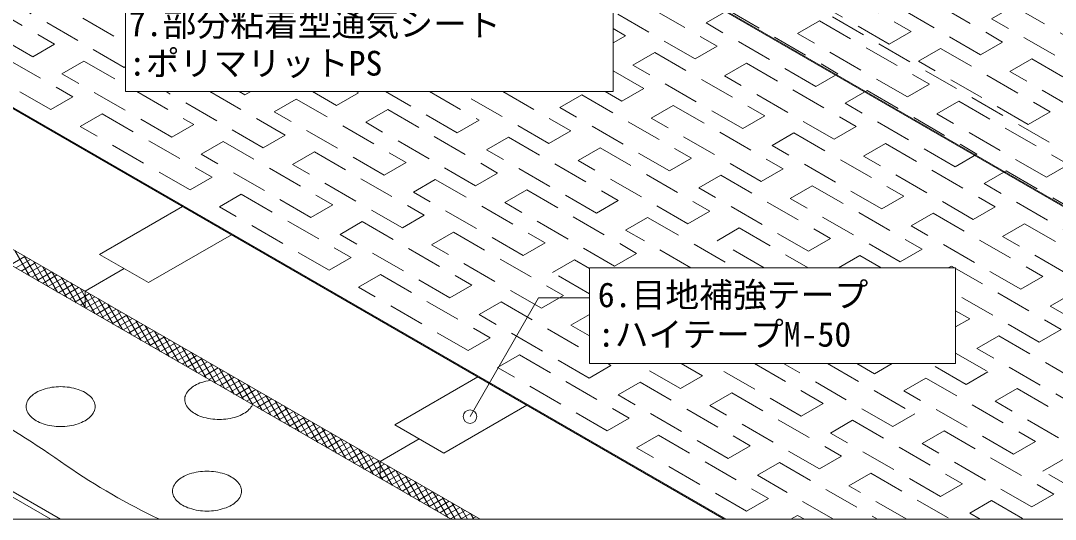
# Model space of a CAD drawing. Units: millimetres, scale not verified. Extents: x -3150 to 3150, y -4455 to 4455.
# Drawn here: x -75 to 1761, y -630 to 255 of the extents above; entities that cross this region are included whole.
import ezdxf
from ezdxf.enums import TextEntityAlignment as Align

# ---------------------------------------------------------------- set-up
doc = ezdxf.new("R2010")
doc.units = ezdxf.units.MM
doc.header["$LTSCALE"] = 10
doc.linetypes.add('USER1', pattern=[9.525, 6.35, -3.175])
for name, color, linetype, lineweight in [('0-0_0', 7, 'Continuous', 9), ('0-3_KUTAI', 3, 'Continuous', 18), ('0-4_BOUSUI', 1, 'Continuous', 18), ('0-5_MOJI', 7, 'Continuous', 18), ('0-6_HATCH', 9, 'Continuous', 18), ('0-9_bousui2', 7, 'USER1', 9)]:
    doc.layers.add(name, color=color, linetype=linetype, lineweight=lineweight)
doc.styles.add('ＭＳ ゴシック', font='')
doc.styles.get('ＭＳ ゴシック').set_extended_font_data('MS Gothic')

msp = doc.modelspace()

# ---------------------------------------------------------------- linework, layer by layer
at = {"layer": '0-0_0', "lineweight": 18}
for points in [[(-2659.64, -630), (2740.36, -630), (2740.36, 2970), (-2659.64, 2970)], [(976.27, 299.02), (976.27, 129.02), (111.27, 129.02), (111.27, 299.02)], [(1584.26, -183.77), (1584.26, -353.77), (934.26, -353.77), (934.26, -183.77)]]:
    msp.add_lwpolyline(points, close=True, dxfattribs=at)
at = {"layer": '0-3_KUTAI'}
msp.add_lwpolyline([(-21.38, -630), (-2229.74, 645), (-2229.74, 825), (-2359.64, 900), (-2359.64, 570), (-1320.41, -30), (-1320.41, -338.98)], dxfattribs=at)
at = {"layer": '0-4_BOUSUI'}
for p, q in [((-2229.74, 655), (-4.06, -630)), ((-1008.64, 350), (688.77, -630)), ((65.23, -160), (212.45, -75)), ((589.17, -462.5), (736.4, -377.5))]:
    msp.add_line(p, q, dxfattribs=at)
for points in [[(2739.51, -630), (22.38, 938.74), (-12.26, 928.74), (-99.32, 979)], [(2736.05, -630), (22.15, 936.87), (-12.49, 926.87), (-99.32, 977)], [(1177.2, -630), (-757.27, 486.87), (-791.91, 476.87), (-878.74, 527)], [(1173.74, -630), (-757.5, 485), (-792.14, 475), (-878.74, 525)], [(-1008.64, 350), (-974, 360), (740.73, -630)], [(65.23, -160), (151.83, -210), (299.05, -125)], [(39.25, -255), (39.25, -225), (108.53, -185)], [(589.17, -462.5), (675.77, -512.5), (823, -427.5)], [(563.19, -557.5), (563.19, -527.5), (632.47, -487.5)]]:
    msp.add_lwpolyline(points, dxfattribs=at)
for centre, radius, start, end in [((-1340.83, -2470.38), 2358.43, 55.17327, 64.82673), ((275.23, -473.11), 90.8, 98.66148, 108.47645), ((-12.99, -465.47), 69.55, 108.45497, 119.61063), ((-6.23, -485.61), 90.8, 98.4225, 108.47645), ((-4.21, -497.43), 102.79, 89.91198, 98.57049), ((-4.14, -500.7), 106.06, 81.56327, 89.95426), ((-1.8, -485.29), 90.47, 71.50548, 81.59557), ((4.94, -465.33), 69.41, 60.37751, 71.5569), ((245.42, -421.36), 30.12, 133.82578, 154.85996), ((256.95, -433.01), 46.51, 119.4236, 134.13461), ((268.47, -452.97), 69.55, 108.45497, 119.61063), ((-43.76, -430.1), 21.53, 155.18299, 179.73157), ((-36.03, -433.86), 30.12, 133.82578, 154.85996), ((-24.51, -445.51), 46.51, 119.4236, 134.13461), ((16.06, -445.97), 47.08, 45.95476, 60.48703), ((27.83, -433.93), 30.23, 25.17845, 46.13581), ((35.58, -430.12), 21.6, 0.31103, 24.77441), ((237.69, -417.6), 21.53, 155.18299, 179.73157), ((237.77, -417.38), 21.6, 180.31103, 204.77441), ((-43.69, -429.88), 21.6, 180.31103, 204.77441), ((-35.94, -426.07), 30.23, 205.17845, 226.13581), ((27.92, -426.14), 30.12, 313.82578, 334.85996), ((35.65, -429.9), 21.53, 335.18299, 359.73157), ((245.51, -413.57), 30.23, 205.17845, 226.13581), ((257.29, -401.53), 47.08, 225.95476, 240.48703), ((297.86, -401.99), 46.51, 299.4236, 314.13461), ((309.38, -413.64), 30.12, 313.82578, 334.40967), ((-24.17, -414.03), 47.08, 225.95476, 240.48703), ((-13.05, -394.66), 69.41, 240.37751, 251.5569), ((4.88, -394.53), 69.55, 288.45497, 299.61063), ((16.4, -414.49), 46.51, 299.4236, 314.13461), ((268.41, -382.16), 69.41, 240.37751, 251.5569), ((275.15, -362.2), 90.47, 251.50548, 261.59557), ((277.49, -346.79), 106.06, 261.56327, 269.95426), ((277.56, -350.07), 102.79, 269.91198, 278.57049), ((279.58, -361.89), 90.8, 278.4225, 288.47645), ((286.34, -382.03), 69.55, 288.45497, 299.61063), ((-6.31, -374.7), 90.47, 251.50548, 261.59557), ((-3.97, -359.29), 106.06, 261.56327, 269.95426), ((-3.9, -362.57), 102.79, 269.91198, 278.57049), ((-1.88, -374.39), 90.8, 278.4225, 288.47645), ((655.02, 398.42), 1136.35, 235.17327, 244.82673), ((246.82, -615.47), 69.55, 108.45497, 119.61063), ((253.58, -635.61), 90.8, 98.4225, 108.47645), ((255.59, -647.43), 102.79, 89.91198, 98.57049), ((255.67, -650.7), 106.06, 81.56327, 89.95426), ((258, -635.29), 90.47, 71.50548, 81.59557), ((264.75, -615.33), 69.41, 60.37751, 71.5569), ((223.77, -583.86), 30.12, 133.82578, 154.85996), ((235.3, -595.51), 46.51, 119.4236, 134.13461), ((275.86, -595.97), 47.08, 45.95476, 60.48703), ((287.64, -583.93), 30.23, 25.17845, 46.13581), ((216.04, -580.1), 21.53, 155.18299, 179.73157), ((216.12, -579.88), 21.6, 180.31103, 204.77441), ((295.39, -580.12), 21.6, 0.31103, 24.77441), ((295.46, -579.9), 21.53, 335.18299, 359.73157), ((223.86, -576.07), 30.23, 205.17845, 226.13581), ((235.64, -564.03), 47.08, 225.95476, 240.48703), ((246.76, -544.66), 69.41, 240.37751, 251.5569), ((264.69, -544.53), 69.55, 288.45497, 299.61063), ((276.21, -564.49), 46.51, 299.4236, 314.13461), ((287.73, -576.14), 30.12, 313.82578, 334.85996), ((253.5, -524.7), 90.47, 251.50548, 261.59557), ((255.84, -509.29), 106.06, 261.56327, 269.95426), ((255.91, -512.57), 102.79, 269.91198, 278.57049), ((257.93, -524.39), 90.8, 278.4225, 288.47645)]:
    msp.add_arc(centre, radius, start, end, dxfattribs=at)
at = {"layer": '0-5_MOJI'}
for p in [(722.48, -447.81), (934.26, -236.88)]:
    msp.add_line(p, (844.26, -236.88), dxfattribs=at)
msp.add_circle((722.48, -447.81), 12, dxfattribs=at)
at = {"layer": '0-6_HATCH'}
for p, q in [((-93.26, -178.49), (-67.28, -163.49)), ((-59.09, -198.22), (-85.07, -153.22)), ((-42.59, -207.75), (-68.57, -162.75)), ((-83.74, -183.99), (-57.76, -168.99)), ((-74.21, -189.49), (-48.23, -174.49)), ((-64.69, -194.99), (-38.71, -179.99)), ((-26.1, -217.27), (-52.08, -172.27)), ((-9.6, -226.8), (-35.58, -181.8)), ((-55.16, -200.49), (-29.18, -185.49)), ((-45.64, -205.99), (-19.66, -190.99)), ((-36.11, -211.49), (-10.13, -196.49)), ((6.9, -236.32), (-19.08, -191.32)), ((23.4, -245.85), (-2.58, -200.85)), ((-26.59, -216.99), (-0.61, -201.99)), ((-17.06, -222.49), (8.92, -207.49)), ((-7.54, -227.99), (18.44, -212.99)), ((1.99, -233.49), (27.97, -218.49)), ((11.51, -238.99), (37.49, -223.99)), ((72.89, -274.42), (46.91, -229.42)), ((40.09, -255.48), (66.07, -240.48)), ((49.61, -260.98), (75.59, -245.98)), ((59.14, -266.48), (85.12, -251.48)), ((89.39, -283.95), (63.41, -238.95)), ((68.66, -271.98), (94.64, -256.98)), ((105.89, -293.47), (79.91, -248.47)), ((78.19, -277.48), (104.17, -262.48)), ((87.71, -282.98), (113.69, -267.98)), ((122.38, -303), (96.4, -258)), ((97.24, -288.48), (123.22, -273.48)), ((138.88, -312.52), (112.9, -267.52)), ((106.76, -293.98), (132.74, -278.98)), ((116.29, -299.48), (142.27, -284.48)), ((125.81, -304.98), (151.79, -289.98)), ((155.38, -322.05), (129.4, -277.05)), ((171.88, -331.57), (145.9, -286.57)), ((135.34, -310.48), (161.32, -295.48)), ((144.86, -315.98), (170.84, -300.98)), ((154.39, -321.47), (180.37, -306.47)), ((188.38, -341.1), (162.4, -296.1)), ((163.91, -326.97), (189.89, -311.97)), ((204.87, -350.62), (178.89, -305.62)), ((173.44, -332.47), (199.42, -317.47)), ((182.96, -337.97), (208.94, -322.97)), ((192.49, -343.47), (218.47, -328.47)), ((221.37, -360.15), (195.39, -315.15)), ((237.87, -369.67), (211.89, -324.67)), ((202.01, -348.97), (227.99, -333.97)), ((211.54, -354.47), (237.52, -339.47)), ((221.06, -359.97), (247.04, -344.97)), ((254.37, -379.2), (228.39, -334.2)), ((270.86, -388.72), (244.88, -343.72)), ((230.59, -365.47), (256.57, -350.47)), ((240.11, -370.97), (266.09, -355.97)), ((249.64, -376.47), (275.62, -361.47)), ((259.16, -381.97), (285.14, -366.97)), ((287.36, -398.25), (261.38, -353.25)), ((303.86, -407.77), (277.88, -362.77)), ((268.69, -387.47), (294.67, -372.47)), ((278.21, -392.97), (304.19, -377.97)), ((287.74, -398.46), (313.72, -383.46)), ((320.36, -417.3), (294.38, -372.3)), ((336.86, -426.82), (310.88, -381.82)), ((297.26, -403.96), (323.24, -388.96)), ((306.79, -409.46), (332.77, -394.46)), ((316.31, -414.96), (342.29, -399.96)), ((353.35, -436.35), (327.37, -391.35)), ((369.85, -445.87), (343.87, -400.87)), ((325.84, -420.46), (351.82, -405.46)), ((335.36, -425.96), (361.34, -410.96)), ((344.89, -431.46), (370.87, -416.46)), ((354.41, -436.96), (380.39, -421.96)), ((386.35, -455.4), (360.37, -410.4)), ((402.85, -464.92), (376.87, -419.92)), ((363.94, -442.46), (389.92, -427.46)), ((373.46, -447.96), (399.44, -432.96)), ((382.99, -453.46), (408.97, -438.46)), ((419.34, -474.45), (393.36, -429.45)), ((435.84, -483.97), (409.86, -438.97)), ((392.51, -458.96), (418.49, -443.96)), ((402.04, -464.46), (428.02, -449.46)), ((411.56, -469.95), (437.54, -454.95)), ((452.34, -493.5), (426.36, -448.5)), ((468.84, -503.02), (442.86, -458.02)), ((421.09, -475.45), (447.07, -460.45)), ((430.61, -480.95), (456.59, -465.95)), ((440.14, -486.45), (466.12, -471.45)), ((449.66, -491.95), (475.64, -476.95)), ((485.34, -512.55), (459.36, -467.55)), ((501.83, -522.07), (475.85, -477.07)), ((459.19, -497.45), (485.17, -482.45)), ((468.71, -502.95), (494.69, -487.95)), ((478.24, -508.45), (504.22, -493.45)), ((518.33, -531.6), (492.35, -486.6)), ((487.76, -513.95), (513.74, -498.95)), ((497.29, -519.45), (523.27, -504.45)), ((506.81, -524.95), (532.79, -509.95)), ((534.83, -541.12), (508.85, -496.12)), ((551.33, -550.65), (525.35, -505.65)), ((516.34, -530.45), (542.32, -515.45)), ((525.86, -535.95), (551.84, -520.95)), ((535.39, -541.45), (561.37, -526.45)), ((563.96, -557.94), (589.94, -542.94)), ((573.49, -563.44), (599.47, -548.44)), ((600.82, -579.22), (574.84, -534.22)), ((617.32, -588.75), (591.34, -543.75)), ((583.01, -568.94), (608.99, -553.94)), ((592.54, -574.44), (618.52, -559.44)), ((602.06, -579.94), (628.04, -564.94)), ((633.82, -598.27), (607.84, -553.27)), ((650.31, -607.8), (624.33, -562.8)), ((611.59, -585.44), (637.57, -570.44)), ((621.11, -590.94), (647.09, -575.94)), ((630.64, -596.44), (656.62, -581.44)), ((640.16, -601.94), (666.14, -586.94)), ((666.81, -617.32), (640.83, -572.32)), ((683.31, -626.85), (657.33, -581.85)), ((649.69, -607.44), (675.67, -592.44)), ((659.21, -612.94), (685.19, -597.94)), ((668.74, -618.43), (694.72, -603.43)), ((696.13, -630), (673.83, -591.37)), ((707.13, -630), (690.32, -600.9)), ((678.26, -623.93), (704.24, -608.93)), ((687.79, -629.43), (713.77, -614.43)), ((705.86, -630), (723.29, -619.93)), ((718.12, -630), (706.82, -610.42)), ((729.12, -630), (723.32, -619.95)), ((724.91, -630), (732.82, -625.43)), ((740.12, -630), (739.82, -629.47))]:
    msp.add_line(p, q, dxfattribs=at)
for points in [[(39.9, -255.37), (39.25, -254.25), (13.92, -210.37)], [(56.39, -264.9), (39.25, -235.2), (30.41, -219.9)], [(21.04, -244.49), (39.25, -233.97), (47.02, -229.49)], [(30.56, -249.98), (39.25, -244.97), (56.54, -234.98)], [(567.82, -560.17), (563.19, -552.15), (541.84, -515.17)], [(544.91, -546.94), (563.19, -536.39), (570.89, -531.94)], [(584.32, -569.7), (563.19, -533.1), (558.34, -524.7)], [(554.44, -552.44), (563.19, -547.39), (580.42, -537.44)]]:
    msp.add_lwpolyline(points, dxfattribs=at)
at = {"layer": '0-9_bousui2'}
for points in [[(2740.36, -532.49), (108.76, 986.87), (74.12, 976.87), (-12.72, 1027)], [(927.75, 299.02), (927.15, 299.37), (966.12, 321.87), (1160.98, 209.37), (1122.01, 186.87), (976.27, 271.01)], [(111.27, 173.32), (108.76, 171.87), (-86.1, 284.37), (-47.13, 306.87), (111.27, 215.42)], [(976.27, 241.01), (998.6, 228.12), (976.27, 215.23)], [(131.01, 129.02), (232.16, 70.62), (193.19, 48.12), (-1.66, 160.62), (37.31, 183.12), (111.27, 140.42)], [(976.27, 166.01), (1031.07, 134.37), (992.1, 111.87), (962.39, 129.02)], [(260.91, 129.02), (394.54, 51.87), (355.57, 29.37), (182.97, 129.02)], [(333.32, 129.02), (323.1, 123.12), (312.87, 129.02)], [(520.72, 129.02), (524.45, 126.87), (485.48, 104.37), (442.78, 129.02)], [(650.62, 129.02), (738.79, 78.12), (699.82, 55.62), (572.68, 129.02)], [(780.53, 129.02), (901.17, 59.37), (862.2, 36.87), (702.58, 129.02)], [(1114.45, -183.77), (998.6, -116.88), (1037.57, -94.38), (1192.39, -183.77)], [(1244.35, -183.77), (1160.98, -135.63), (1199.95, -113.13), (1322.3, -183.77)], [(1376.38, -183.77), (1414.29, -161.88), (1452.2, -183.77)], [(934.26, -229.73), (868.69, -191.88), (907.66, -169.38), (934.26, -184.73)], [(1571.24, -183.77), (1576.67, -180.63), (1771.52, -293.13), (1732.55, -315.63), (1584.26, -230.01)], [(967.22, -353.77), (972.62, -356.88), (933.65, -379.38), (738.79, -266.88), (777.76, -244.38), (934.26, -334.73)], [(934.26, -304.73), (901.17, -285.63), (934.26, -266.53)], [(1584.26, -260.01), (1609.15, -274.38), (1584.26, -288.75)], [(1584.26, -335.01), (1641.62, -368.13), (1602.65, -390.63), (1538.8, -353.77)], [(1097.13, -353.77), (1135, -375.63), (1096.02, -398.13), (1019.19, -353.77)], [(1227.03, -353.77), (1349.34, -424.38), (1310.37, -446.88), (1149.09, -353.77)], [(1356.94, -353.77), (1511.72, -443.13), (1472.75, -465.63), (1278.99, -353.77)], [(1471.64, -353.77), (1440.27, -371.88), (1408.9, -353.77)], [(1367.73, -630), (1232.42, -551.88), (1271.4, -529.38), (1445.67, -630)], [(1887.34, -630), (1739.05, -544.38), (1778.02, -521.88), (1965.29, -630)], [(1497.63, -630), (1394.8, -570.63), (1433.77, -548.13), (1575.58, -630)], [(1627.54, -630), (1609.15, -619.38), (1648.12, -596.88), (1705.48, -630)], [(1291.97, -630), (1303.87, -623.13), (1315.77, -630)]]:
    msp.add_lwpolyline(points, dxfattribs=at)
for points in [[(1271.4, 325.62), (1310.37, 348.12), (1505.22, 235.62), (1466.25, 213.12)], [(-248.48, 303.12), (-209.51, 325.62), (-14.65, 213.12), (-53.62, 190.62)], [(1433.77, 306.87), (1472.75, 329.37), (1667.6, 216.87), (1628.63, 194.37)], [(1648.12, 258.12), (1687.09, 280.62), (1881.94, 168.12), (1842.97, 145.62)], [(1141.49, 250.62), (1180.46, 273.12), (1375.32, 160.62), (1336.35, 138.12)], [(1303.87, 231.87), (1342.84, 254.37), (1537.7, 141.87), (1498.73, 119.37)], [(-216, 209.37), (-177.03, 231.87), (17.82, 119.37), (-21.15, 96.87)], [(1518.21, 183.12), (1557.18, 205.62), (1752.04, 93.12), (1713.07, 70.62)], [(1011.59, 175.62), (1050.56, 198.12), (1245.41, 85.62), (1206.44, 63.12)], [(1680.59, 164.37), (1719.56, 186.87), (1914.42, 74.37), (1875.45, 51.87)], [(1173.97, 156.87), (1212.94, 179.37), (1407.79, 66.87), (1368.82, 44.37)], [(1388.31, 108.12), (1427.28, 130.62), (1622.14, 18.12), (1583.16, -4.38)], [(375.06, 93.12), (414.03, 115.62), (608.89, 3.12), (569.91, -19.38)], [(881.68, 100.62), (920.65, 123.12), (1115.51, 10.62), (1076.54, -11.88)], [(1550.69, 89.37), (1589.66, 111.87), (1784.52, -0.63), (1745.54, -23.13)], [(537.44, 74.37), (576.41, 96.87), (771.27, -15.63), (732.29, -38.13)], [(1044.06, 81.87), (1083.03, 104.37), (1277.89, -8.13), (1238.92, -30.63)], [(30.81, 66.87), (69.78, 89.37), (264.64, -23.13), (225.67, -45.63)], [(1258.4, 33.12), (1297.38, 55.62), (1492.23, -56.88), (1453.26, -79.38)], [(245.16, 18.12), (284.13, 40.62), (478.98, -71.88), (440.01, -94.38)], [(751.78, 25.62), (790.75, 48.12), (985.61, -64.38), (946.64, -86.88)], [(1420.78, 14.37), (1459.76, 36.87), (1654.61, -75.63), (1615.64, -98.13)], [(407.53, -0.63), (446.51, 21.87), (641.36, -90.63), (602.39, -113.13)], [(914.16, 6.87), (953.13, 29.37), (1147.99, -83.13), (1109.02, -105.63)], [(1635.13, -34.38), (1674.1, -11.88), (1868.95, -124.38), (1829.98, -146.88)], [(621.88, -49.38), (660.85, -26.88), (855.7, -139.38), (816.73, -161.88)], [(1128.5, -41.88), (1167.47, -19.38), (1362.33, -131.88), (1323.36, -154.38)], [(277.63, -75.63), (316.6, -53.13), (511.46, -165.63), (472.49, -188.13)], [(784.26, -68.13), (823.23, -45.63), (1018.08, -158.13), (979.11, -180.63)], [(1290.88, -60.63), (1329.85, -38.13), (1524.71, -150.63), (1485.74, -173.13)], [(1505.22, -109.38), (1544.19, -86.88), (1739.05, -199.38), (1700.08, -221.88)], [(491.97, -124.38), (530.94, -101.88), (725.8, -214.38), (686.83, -236.88)], [(1667.6, -128.13), (1706.57, -105.63), (1901.43, -218.13), (1862.46, -240.63)], [(654.35, -143.13), (693.32, -120.63), (888.18, -233.13), (849.21, -255.63)], [(524.45, -218.13), (563.42, -195.63), (758.28, -308.13), (719.3, -330.63)], [(1752.04, -251.88), (1791.01, -229.38), (1985.87, -341.88), (1946.89, -364.38)], [(1622.14, -326.88), (1661.11, -304.38), (1855.96, -416.88), (1816.99, -439.38)], [(771.27, -360.63), (810.24, -338.13), (1005.09, -450.63), (966.12, -473.13)], [(1492.23, -401.88), (1531.2, -379.38), (1726.06, -491.88), (1687.09, -514.38)], [(985.61, -409.38), (1024.58, -386.88), (1219.43, -499.38), (1180.46, -521.88)], [(1654.61, -420.63), (1693.58, -398.13), (1888.44, -510.63), (1849.47, -533.13)], [(1147.99, -428.13), (1186.96, -405.63), (1381.81, -518.13), (1342.84, -540.63)], [(1362.33, -476.88), (1401.3, -454.38), (1596.15, -566.88), (1557.18, -589.38)], [(1524.71, -495.63), (1563.68, -473.13), (1758.53, -585.63), (1719.56, -608.13)], [(1018.08, -503.13), (1057.05, -480.63), (1251.91, -593.13), (1212.94, -615.63)]]:
    msp.add_lwpolyline(points, close=True, dxfattribs=at)

# ---------------------------------------------------------------- texts
at = {"layer": '0-5_MOJI', "style": 'ＭＳ ゴシック'}
for s, p in [('7.部分粘着型通気シート', (117.07, 214.02)), (':ポリマリットPS', (117.07, 144.02)), ('6.目地補強テープ', (949.26, -266.88)), (':ハイテープM-50', (949.26, -336.88))]:
    msp.add_text(s, height=43.99, dxfattribs=at).set_placement(p, align=Align.BOTTOM_LEFT)

doc.saveas('drawing.dxf')
